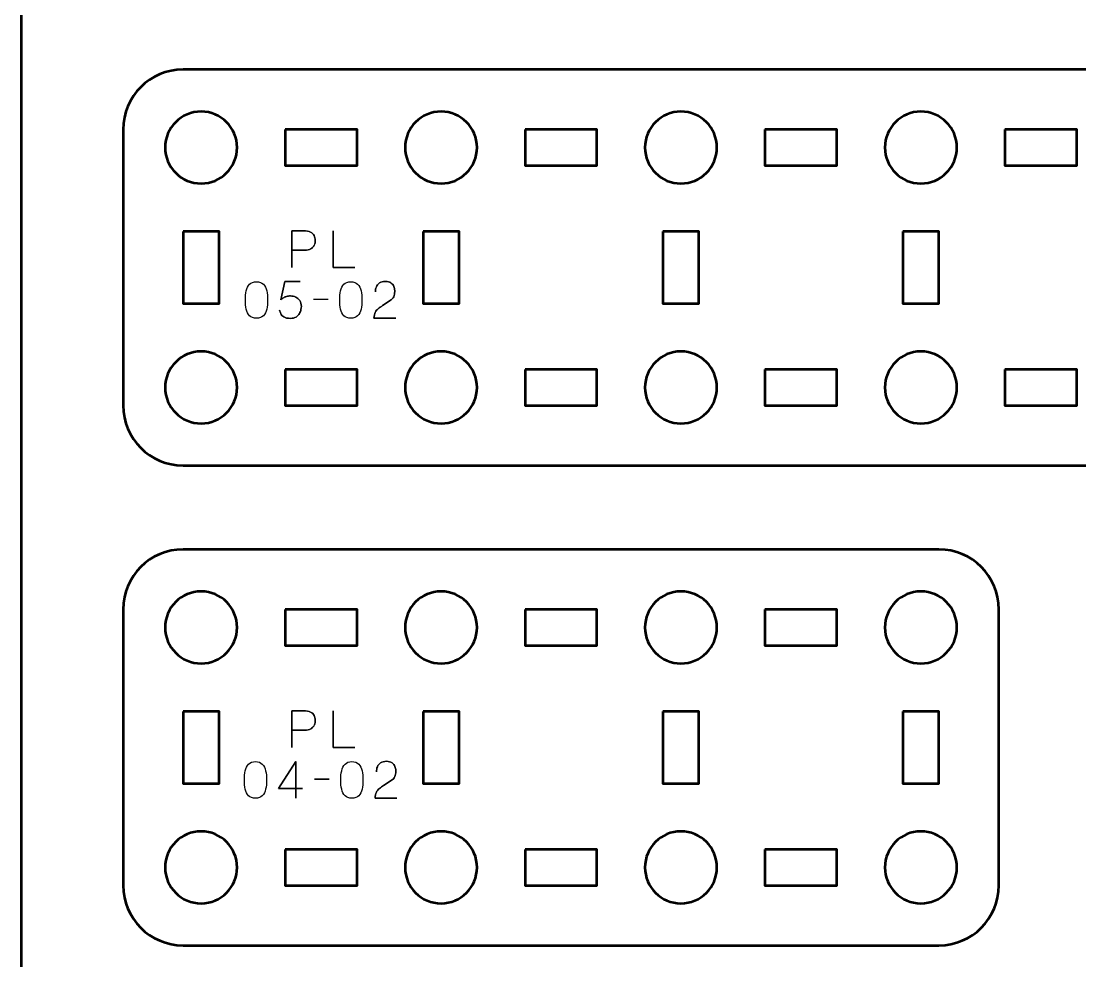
# Model space of a CAD drawing. Header units: centimetres. Extents: x -21 to 0, y -29.7 to 0.
# Drawn here: x -21 to -12.18, y -24.63 to -16.8 of the extents above; entities that cross this region are included whole.
import ezdxf

# ---------------------------------------------------------------- set-up
doc = ezdxf.new("R2010")
doc.units = ezdxf.units.CM
doc.header["$MEASUREMENT"] = 0
doc.layers.add('Layer 1', color=7, linetype='Continuous')

msp = doc.modelspace()

# ---------------------------------------------------------------- linework, layer by layer
at = {"layer": 'Layer 1', "color": 22, "lineweight": 53}
msp.add_open_spline([(-21.00003, -29.19996), (-21.00003, -29.19996), (-21.00003, -0.49992), (-21.00003, -0.49992), (-21.00003, -0.49992), (-21.00003, -0.22295), (-20.77694, 0.00004), (-20.49994, 0.00004), (-20.49994, 0.00004), (-20.49994, 0.00004), (-0.50008, 0.00004), (-0.50008, 0.00004), (-0.50008, 0.00004), (-0.22294, 0.00004), (0.00002, -0.22295), (0.00002, -0.49992), (0.00002, -0.49992), (0.00002, -0.49992), (0.00002, -29.19996), (0.00002, -29.19996), (0.00002, -29.19996), (0.00002, -29.47696), (-0.22294, -29.70005), (-0.50008, -29.70005), (-0.50008, -29.70005), (-0.50008, -29.70005), (-20.49994, -29.70005), (-20.49994, -29.70005), (-20.49994, -29.70005), (-20.77694, -29.70005), (-21.00003, -29.47696), (-21.00003, -29.19996)], degree=3, knots=[0, 0, 0, 0, 0.125, 0.125, 0.125, 0.125, 0.25, 0.25, 0.25, 0.25, 0.375, 0.375, 0.375, 0.375, 0.5, 0.5, 0.5, 0.5, 0.625, 0.625, 0.625, 0.625, 0.75, 0.75, 0.75, 0.75, 0.875, 0.875, 0.875, 0.875, 1, 1, 1, 1], dxfattribs=at)
at = {"layer": 'Layer 1', "color": 114, "lineweight": 53}
for points in [[(-19.64994, -17.20001), (-19.64994, -17.20001), (-11.35006, -17.20001), (-11.35006, -17.20001), (-11.35006, -17.20001), (-11.07306, -17.20001), (-10.84996, -17.42311), (-10.84996, -17.7001), (-10.84996, -17.7001), (-10.84996, -17.7001), (-10.84996, -20.00003), (-10.84996, -20.00003), (-10.84996, -20.00003), (-10.84996, -20.27703), (-11.07306, -20.49999), (-11.35006, -20.49999), (-11.35006, -20.49999), (-11.35006, -20.49999), (-19.64994, -20.49999), (-19.64994, -20.49999), (-19.64994, -20.49999), (-19.92694, -20.49999), (-20.15004, -20.27703), (-20.15004, -20.00003), (-20.15004, -20.00003), (-20.15004, -20.00003), (-20.15004, -17.7001), (-20.15004, -17.7001), (-20.15004, -17.7001), (-20.15004, -17.42311), (-19.92694, -17.20001), (-19.64994, -17.20001)], [(-19.64992, -21.20001), (-19.64992, -21.20001), (-13.34996, -21.20001), (-13.34996, -21.20001), (-13.34996, -21.20001), (-13.07299, -21.20001), (-12.85, -21.42311), (-12.85, -21.70011), (-12.85, -21.70011), (-12.85, -21.70011), (-12.85, -24.00003), (-12.85, -24.00003), (-12.85, -24.00003), (-12.85, -24.27704), (-13.07299, -24.49999), (-13.34996, -24.49999), (-13.34996, -24.49999), (-13.34996, -24.49999), (-19.64992, -24.49999), (-19.64992, -24.49999), (-19.64992, -24.49999), (-19.92692, -24.49999), (-20.15001, -24.27704), (-20.15001, -24.00003), (-20.15001, -24.00003), (-20.15001, -24.00003), (-20.15001, -21.70011), (-20.15001, -21.70011), (-20.15001, -21.70011), (-20.15001, -21.42311), (-19.92692, -21.20001), (-19.64992, -21.20001)]]:
    msp.add_open_spline(points, degree=3, knots=[0, 0, 0, 0, 0.125, 0.125, 0.125, 0.125, 0.25, 0.25, 0.25, 0.25, 0.375, 0.375, 0.375, 0.375, 0.5, 0.5, 0.5, 0.5, 0.625, 0.625, 0.625, 0.625, 0.75, 0.75, 0.75, 0.75, 0.875, 0.875, 0.875, 0.875, 1, 1, 1, 1], dxfattribs=at)
at = {"layer": 'Layer 1', "lineweight": 53}
for points in [[(-19.20001, -17.85003), (-19.20001, -18.0158), (-19.33424, -18.15003), (-19.50001, -18.15003), (-19.50001, -18.15003), (-19.66567, -18.15003), (-19.80001, -18.0158), (-19.80001, -17.85003), (-19.80001, -17.85003), (-19.80001, -17.68437), (-19.66567, -17.55004), (-19.50001, -17.55004), (-19.50001, -17.55004), (-19.33424, -17.55004), (-19.20001, -17.68437), (-19.20001, -17.85003)], [(-17.19994, -17.85003), (-17.19994, -18.0158), (-17.33432, -18.15003), (-17.49995, -18.15003), (-17.49995, -18.15003), (-17.66572, -18.15003), (-17.79995, -18.0158), (-17.79995, -17.85003), (-17.79995, -17.85003), (-17.79995, -17.68437), (-17.66572, -17.55004), (-17.49995, -17.55004), (-17.49995, -17.55004), (-17.33432, -17.55004), (-17.19994, -17.68437), (-17.19994, -17.85003)], [(-15.20002, -17.85003), (-15.20002, -18.0158), (-15.33435, -18.15003), (-15.50001, -18.15003), (-15.50001, -18.15003), (-15.66564, -18.15003), (-15.80002, -18.0158), (-15.80002, -17.85003), (-15.80002, -17.85003), (-15.80002, -17.68437), (-15.66564, -17.55004), (-15.50001, -17.55004), (-15.50001, -17.55004), (-15.33435, -17.55004), (-15.20002, -17.68437), (-15.20002, -17.85003)], [(-13.20005, -17.85003), (-13.20005, -18.0158), (-13.33429, -18.15003), (-13.50006, -18.15003), (-13.50006, -18.15003), (-13.66572, -18.15003), (-13.80006, -18.0158), (-13.80006, -17.85003), (-13.80006, -17.85003), (-13.80006, -17.68437), (-13.66572, -17.55004), (-13.50006, -17.55004), (-13.50006, -17.55004), (-13.33429, -17.55004), (-13.20005, -17.68437), (-13.20005, -17.85003)], [(-18.79999, -17.7001), (-18.79999, -17.7001), (-18.2, -17.7001), (-18.2, -17.7001), (-18.2, -17.7001), (-18.2, -17.7001), (-18.2, -18.00011), (-18.2, -18.00011), (-18.2, -18.00011), (-18.2, -18.00011), (-18.79999, -18.00011), (-18.79999, -18.00011), (-18.79999, -18.00011), (-18.79999, -18.00011), (-18.79999, -17.7001), (-18.79999, -17.7001)], [(-16.80004, -17.7001), (-16.80004, -17.7001), (-16.20003, -17.7001), (-16.20003, -17.7001), (-16.20003, -17.7001), (-16.20003, -17.7001), (-16.20003, -18.00011), (-16.20003, -18.00011), (-16.20003, -18.00011), (-16.20003, -18.00011), (-16.80004, -18.00011), (-16.80004, -18.00011), (-16.80004, -18.00011), (-16.80004, -18.00011), (-16.80004, -17.7001), (-16.80004, -17.7001)], [(-14.79997, -17.7001), (-14.79997, -17.7001), (-14.19997, -17.7001), (-14.19997, -17.7001), (-14.19997, -17.7001), (-14.19997, -17.7001), (-14.19997, -18.00011), (-14.19997, -18.00011), (-14.19997, -18.00011), (-14.19997, -18.00011), (-14.79997, -18.00011), (-14.79997, -18.00011), (-14.79997, -18.00011), (-14.79997, -18.00011), (-14.79997, -17.7001), (-14.79997, -17.7001)], [(-12.8, -17.7001), (-12.8, -17.7001), (-12.2, -17.7001), (-12.2, -17.7001), (-12.2, -17.7001), (-12.2, -17.7001), (-12.2, -18.00011), (-12.2, -18.00011), (-12.2, -18.00011), (-12.2, -18.00011), (-12.8, -18.00011), (-12.8, -18.00011), (-12.8, -18.00011), (-12.8, -18.00011), (-12.8, -17.7001), (-12.8, -17.7001)], [(-19.64994, -18.55006), (-19.64994, -18.55006), (-19.34994, -18.55006), (-19.34994, -18.55006), (-19.34994, -18.55006), (-19.34994, -18.55006), (-19.34994, -19.15005), (-19.34994, -19.15005), (-19.34994, -19.15005), (-19.34994, -19.15005), (-19.64994, -19.15005), (-19.64994, -19.15005), (-19.64994, -19.15005), (-19.64994, -19.15005), (-19.64994, -18.55006), (-19.64994, -18.55006)], [(-17.65002, -18.55006), (-17.65002, -18.55006), (-17.35002, -18.55006), (-17.35002, -18.55006), (-17.35002, -18.55006), (-17.35002, -18.55006), (-17.35002, -19.15005), (-17.35002, -19.15005), (-17.35002, -19.15005), (-17.35002, -19.15005), (-17.65002, -19.15005), (-17.65002, -19.15005), (-17.65002, -19.15005), (-17.65002, -19.15005), (-17.65002, -18.55006), (-17.65002, -18.55006)], [(-15.65009, -18.55006), (-15.65009, -18.55006), (-15.35008, -18.55006), (-15.35008, -18.55006), (-15.35008, -18.55006), (-15.35008, -18.55006), (-15.35008, -19.15005), (-15.35008, -19.15005), (-15.35008, -19.15005), (-15.35008, -19.15005), (-15.65009, -19.15005), (-15.65009, -19.15005), (-15.65009, -19.15005), (-15.65009, -19.15005), (-15.65009, -18.55006), (-15.65009, -18.55006)], [(-13.64999, -18.55006), (-13.64999, -18.55006), (-13.34998, -18.55006), (-13.34998, -18.55006), (-13.34998, -18.55006), (-13.34998, -18.55006), (-13.34998, -19.15005), (-13.34998, -19.15005), (-13.34998, -19.15005), (-13.34998, -19.15005), (-13.64999, -19.15005), (-13.64999, -19.15005), (-13.64999, -19.15005), (-13.64999, -19.15005), (-13.64999, -18.55006), (-13.64999, -18.55006)], [(-19.20001, -19.85009), (-19.20001, -20.01572), (-19.33424, -20.1501), (-19.50001, -20.1501), (-19.50001, -20.1501), (-19.66567, -20.1501), (-19.80001, -20.01572), (-19.80001, -19.85009), (-19.80001, -19.85009), (-19.80001, -19.68432), (-19.66567, -19.5501), (-19.50001, -19.5501), (-19.50001, -19.5501), (-19.33424, -19.5501), (-19.20001, -19.68432), (-19.20001, -19.85009)], [(-17.19994, -19.85009), (-17.19994, -20.01572), (-17.33432, -20.1501), (-17.49995, -20.1501), (-17.49995, -20.1501), (-17.66572, -20.1501), (-17.79995, -20.01572), (-17.79995, -19.85009), (-17.79995, -19.85009), (-17.79995, -19.68432), (-17.66572, -19.5501), (-17.49995, -19.5501), (-17.49995, -19.5501), (-17.33432, -19.5501), (-17.19994, -19.68432), (-17.19994, -19.85009)], [(-15.20002, -19.85009), (-15.20002, -20.01572), (-15.33435, -20.1501), (-15.50001, -20.1501), (-15.50001, -20.1501), (-15.66564, -20.1501), (-15.80002, -20.01572), (-15.80002, -19.85009), (-15.80002, -19.85009), (-15.80002, -19.68432), (-15.66564, -19.5501), (-15.50001, -19.5501), (-15.50001, -19.5501), (-15.33435, -19.5501), (-15.20002, -19.68432), (-15.20002, -19.85009)], [(-13.20005, -19.85009), (-13.20005, -20.01572), (-13.33429, -20.1501), (-13.50006, -20.1501), (-13.50006, -20.1501), (-13.66572, -20.1501), (-13.80006, -20.01572), (-13.80006, -19.85009), (-13.80006, -19.85009), (-13.80006, -19.68432), (-13.66572, -19.5501), (-13.50006, -19.5501), (-13.50006, -19.5501), (-13.33429, -19.5501), (-13.20005, -19.68432), (-13.20005, -19.85009)], [(-18.79999, -19.70003), (-18.79999, -19.70003), (-18.2, -19.70003), (-18.2, -19.70003), (-18.2, -19.70003), (-18.2, -19.70003), (-18.2, -20.00003), (-18.2, -20.00003), (-18.2, -20.00003), (-18.2, -20.00003), (-18.79999, -20.00003), (-18.79999, -20.00003), (-18.79999, -20.00003), (-18.79999, -20.00003), (-18.79999, -19.70003), (-18.79999, -19.70003)], [(-16.80004, -19.70003), (-16.80004, -19.70003), (-16.20003, -19.70003), (-16.20003, -19.70003), (-16.20003, -19.70003), (-16.20003, -19.70003), (-16.20003, -20.00003), (-16.20003, -20.00003), (-16.20003, -20.00003), (-16.20003, -20.00003), (-16.80004, -20.00003), (-16.80004, -20.00003), (-16.80004, -20.00003), (-16.80004, -20.00003), (-16.80004, -19.70003), (-16.80004, -19.70003)], [(-14.79997, -19.70003), (-14.79997, -19.70003), (-14.19997, -19.70003), (-14.19997, -19.70003), (-14.19997, -19.70003), (-14.19997, -19.70003), (-14.19997, -20.00003), (-14.19997, -20.00003), (-14.19997, -20.00003), (-14.19997, -20.00003), (-14.79997, -20.00003), (-14.79997, -20.00003), (-14.79997, -20.00003), (-14.79997, -20.00003), (-14.79997, -19.70003), (-14.79997, -19.70003)], [(-12.8, -19.70003), (-12.8, -19.70003), (-12.2, -19.70003), (-12.2, -19.70003), (-12.2, -19.70003), (-12.2, -19.70003), (-12.2, -20.00003), (-12.2, -20.00003), (-12.2, -20.00003), (-12.2, -20.00003), (-12.8, -20.00003), (-12.8, -20.00003), (-12.8, -20.00003), (-12.8, -20.00003), (-12.8, -19.70003), (-12.8, -19.70003)], [(-19.19998, -21.85004), (-19.19998, -22.01581), (-19.33421, -22.15004), (-19.49999, -22.15004), (-19.49999, -22.15004), (-19.66565, -22.15004), (-19.79999, -22.01581), (-19.79999, -21.85004), (-19.79999, -21.85004), (-19.79999, -21.68438), (-19.66565, -21.55004), (-19.49999, -21.55004), (-19.49999, -21.55004), (-19.33421, -21.55004), (-19.19998, -21.68438), (-19.19998, -21.85004)], [(-17.19992, -21.85004), (-17.19992, -22.01581), (-17.33429, -22.15004), (-17.49992, -22.15004), (-17.49992, -22.15004), (-17.66569, -22.15004), (-17.79992, -22.01581), (-17.79992, -21.85004), (-17.79992, -21.85004), (-17.79992, -21.68438), (-17.66569, -21.55004), (-17.49992, -21.55004), (-17.49992, -21.55004), (-17.33429, -21.55004), (-17.19992, -21.68438), (-17.19992, -21.85004)], [(-15.2, -21.85004), (-15.2, -22.01581), (-15.33432, -22.15004), (-15.49999, -22.15004), (-15.49999, -22.15004), (-15.66562, -22.15004), (-15.79999, -22.01581), (-15.79999, -21.85004), (-15.79999, -21.85004), (-15.79999, -21.68438), (-15.66562, -21.55004), (-15.49999, -21.55004), (-15.49999, -21.55004), (-15.33432, -21.55004), (-15.2, -21.68438), (-15.2, -21.85004)], [(-13.20003, -21.85004), (-13.20003, -22.01581), (-13.33426, -22.15004), (-13.50003, -22.15004), (-13.50003, -22.15004), (-13.6657, -22.15004), (-13.80003, -22.01581), (-13.80003, -21.85004), (-13.80003, -21.85004), (-13.80003, -21.68438), (-13.6657, -21.55004), (-13.50003, -21.55004), (-13.50003, -21.55004), (-13.33426, -21.55004), (-13.20003, -21.68438), (-13.20003, -21.85004)], [(-18.79997, -21.70011), (-18.79997, -21.70011), (-18.19997, -21.70011), (-18.19997, -21.70011), (-18.19997, -21.70011), (-18.19997, -21.70011), (-18.19997, -22.00011), (-18.19997, -22.00011), (-18.19997, -22.00011), (-18.19997, -22.00011), (-18.79997, -22.00011), (-18.79997, -22.00011), (-18.79997, -22.00011), (-18.79997, -22.00011), (-18.79997, -21.70011), (-18.79997, -21.70011)], [(-16.80001, -21.70011), (-16.80001, -21.70011), (-16.20001, -21.70011), (-16.20001, -21.70011), (-16.20001, -21.70011), (-16.20001, -21.70011), (-16.20001, -22.00011), (-16.20001, -22.00011), (-16.20001, -22.00011), (-16.20001, -22.00011), (-16.80001, -22.00011), (-16.80001, -22.00011), (-16.80001, -22.00011), (-16.80001, -22.00011), (-16.80001, -21.70011), (-16.80001, -21.70011)], [(-14.79995, -21.70011), (-14.79995, -21.70011), (-14.19994, -21.70011), (-14.19994, -21.70011), (-14.19994, -21.70011), (-14.19994, -21.70011), (-14.19994, -22.00011), (-14.19994, -22.00011), (-14.19994, -22.00011), (-14.19994, -22.00011), (-14.79995, -22.00011), (-14.79995, -22.00011), (-14.79995, -22.00011), (-14.79995, -22.00011), (-14.79995, -21.70011), (-14.79995, -21.70011)], [(-19.64992, -22.55006), (-19.64992, -22.55006), (-19.34991, -22.55006), (-19.34991, -22.55006), (-19.34991, -22.55006), (-19.34991, -22.55006), (-19.34991, -23.15005), (-19.34991, -23.15005), (-19.34991, -23.15005), (-19.34991, -23.15005), (-19.64992, -23.15005), (-19.64992, -23.15005), (-19.64992, -23.15005), (-19.64992, -23.15005), (-19.64992, -22.55006), (-19.64992, -22.55006)], [(-17.64999, -22.55006), (-17.64999, -22.55006), (-17.34999, -22.55006), (-17.34999, -22.55006), (-17.34999, -22.55006), (-17.34999, -22.55006), (-17.34999, -23.15005), (-17.34999, -23.15005), (-17.34999, -23.15005), (-17.34999, -23.15005), (-17.64999, -23.15005), (-17.64999, -23.15005), (-17.64999, -23.15005), (-17.64999, -23.15005), (-17.64999, -22.55006), (-17.64999, -22.55006)], [(-15.65006, -22.55006), (-15.65006, -22.55006), (-15.35006, -22.55006), (-15.35006, -22.55006), (-15.35006, -22.55006), (-15.35006, -22.55006), (-15.35006, -23.15005), (-15.35006, -23.15005), (-15.35006, -23.15005), (-15.35006, -23.15005), (-15.65006, -23.15005), (-15.65006, -23.15005), (-15.65006, -23.15005), (-15.65006, -23.15005), (-15.65006, -22.55006), (-15.65006, -22.55006)], [(-13.64996, -22.55006), (-13.64996, -22.55006), (-13.34996, -22.55006), (-13.34996, -22.55006), (-13.34996, -22.55006), (-13.34996, -22.55006), (-13.34996, -23.15005), (-13.34996, -23.15005), (-13.34996, -23.15005), (-13.34996, -23.15005), (-13.64996, -23.15005), (-13.64996, -23.15005), (-13.64996, -23.15005), (-13.64996, -23.15005), (-13.64996, -22.55006), (-13.64996, -22.55006)], [(-19.19998, -23.8501), (-19.19998, -24.01573), (-19.33421, -24.15011), (-19.49999, -24.15011), (-19.49999, -24.15011), (-19.66565, -24.15011), (-19.79999, -24.01573), (-19.79999, -23.8501), (-19.79999, -23.8501), (-19.79999, -23.68433), (-19.66565, -23.5501), (-19.49999, -23.5501), (-19.49999, -23.5501), (-19.33421, -23.5501), (-19.19998, -23.68433), (-19.19998, -23.8501)], [(-17.19992, -23.8501), (-17.19992, -24.01573), (-17.33429, -24.15011), (-17.49992, -24.15011), (-17.49992, -24.15011), (-17.66569, -24.15011), (-17.79992, -24.01573), (-17.79992, -23.8501), (-17.79992, -23.8501), (-17.79992, -23.68433), (-17.66569, -23.5501), (-17.49992, -23.5501), (-17.49992, -23.5501), (-17.33429, -23.5501), (-17.19992, -23.68433), (-17.19992, -23.8501)], [(-15.2, -23.8501), (-15.2, -24.01573), (-15.33432, -24.15011), (-15.49999, -24.15011), (-15.49999, -24.15011), (-15.66562, -24.15011), (-15.79999, -24.01573), (-15.79999, -23.8501), (-15.79999, -23.8501), (-15.79999, -23.68433), (-15.66562, -23.5501), (-15.49999, -23.5501), (-15.49999, -23.5501), (-15.33432, -23.5501), (-15.2, -23.68433), (-15.2, -23.8501)], [(-13.20003, -23.8501), (-13.20003, -24.01573), (-13.33426, -24.15011), (-13.50003, -24.15011), (-13.50003, -24.15011), (-13.6657, -24.15011), (-13.80003, -24.01573), (-13.80003, -23.8501), (-13.80003, -23.8501), (-13.80003, -23.68433), (-13.6657, -23.5501), (-13.50003, -23.5501), (-13.50003, -23.5501), (-13.33426, -23.5501), (-13.20003, -23.68433), (-13.20003, -23.8501)], [(-18.79997, -23.70003), (-18.79997, -23.70003), (-18.19997, -23.70003), (-18.19997, -23.70003), (-18.19997, -23.70003), (-18.19997, -23.70003), (-18.19997, -24.00003), (-18.19997, -24.00003), (-18.19997, -24.00003), (-18.19997, -24.00003), (-18.79997, -24.00003), (-18.79997, -24.00003), (-18.79997, -24.00003), (-18.79997, -24.00003), (-18.79997, -23.70003), (-18.79997, -23.70003)], [(-16.80001, -23.70003), (-16.80001, -23.70003), (-16.20001, -23.70003), (-16.20001, -23.70003), (-16.20001, -23.70003), (-16.20001, -23.70003), (-16.20001, -24.00003), (-16.20001, -24.00003), (-16.20001, -24.00003), (-16.20001, -24.00003), (-16.80001, -24.00003), (-16.80001, -24.00003), (-16.80001, -24.00003), (-16.80001, -24.00003), (-16.80001, -23.70003), (-16.80001, -23.70003)], [(-14.79995, -23.70003), (-14.79995, -23.70003), (-14.19994, -23.70003), (-14.19994, -23.70003), (-14.19994, -23.70003), (-14.19994, -23.70003), (-14.19994, -24.00003), (-14.19994, -24.00003), (-14.19994, -24.00003), (-14.19994, -24.00003), (-14.79995, -24.00003), (-14.79995, -24.00003), (-14.79995, -24.00003), (-14.79995, -24.00003), (-14.79995, -23.70003), (-14.79995, -23.70003)]]:
    msp.add_open_spline(points, degree=3, knots=[0, 0, 0, 0, 0.25, 0.25, 0.25, 0.25, 0.5, 0.5, 0.5, 0.5, 0.75, 0.75, 0.75, 0.75, 1, 1, 1, 1], dxfattribs=at)
at = {"layer": 'Layer 1', "color": 40, "lineweight": 30}
for points, knots in [([(-18.74457, -18.85004), (-18.74457, -18.85004), (-18.74457, -18.54483), (-18.74457, -18.54483), (-18.74457, -18.54483), (-18.74457, -18.54483), (-18.64728, -18.54483), (-18.64728, -18.54483), (-18.64728, -18.54483), (-18.62166, -18.54512), (-18.60166, -18.54881), (-18.58748, -18.55597), (-18.58748, -18.55597), (-18.57358, -18.56328), (-18.56377, -18.57281), (-18.55813, -18.58466), (-18.55813, -18.58466), (-18.55263, -18.59652), (-18.54959, -18.60931), (-18.54903, -18.62312), (-18.54903, -18.62312), (-18.54836, -18.63716), (-18.55068, -18.65053), (-18.55619, -18.66318), (-18.55619, -18.66318), (-18.56173, -18.67588), (-18.57122, -18.68636), (-18.58445, -18.69448), (-18.58445, -18.69448), (-18.59796, -18.70262), (-18.61616, -18.70676), (-18.6393, -18.70703), (-18.6393, -18.70703), (-18.6393, -18.70703), (-18.74457, -18.70703), (-18.74457, -18.70703), (-18.74457, -18.70703), (-18.74457, -18.70703), (-18.6393, -18.70703), (-18.6393, -18.70703), (-18.6393, -18.70703), (-18.61655, -18.70676), (-18.59852, -18.70262), (-18.58501, -18.69448), (-18.58501, -18.69448), (-18.57164, -18.68636), (-18.56212, -18.67588), (-18.55647, -18.66318), (-18.55647, -18.66318), (-18.55097, -18.65053), (-18.5485, -18.63716), (-18.54903, -18.62312), (-18.54903, -18.62312), (-18.54959, -18.60931), (-18.55263, -18.59652), (-18.55827, -18.58466), (-18.55827, -18.58466), (-18.56406, -18.57281), (-18.57397, -18.56328), (-18.5879, -18.55597), (-18.5879, -18.55597), (-18.60208, -18.54881), (-18.62195, -18.54512), (-18.64728, -18.54483), (-18.64728, -18.54483), (-18.64728, -18.54483), (-18.74457, -18.54483), (-18.74457, -18.54483), (-18.74457, -18.54483), (-18.74457, -18.54483), (-18.74457, -18.85004), (-18.74457, -18.85004)], [0, 0, 0, 0, 0.0555556, 0.0555556, 0.0555556, 0.0555556, 0.1111111, 0.1111111, 0.1111111, 0.1111111, 0.1666667, 0.1666667, 0.1666667, 0.1666667, 0.2222222, 0.2222222, 0.2222222, 0.2222222, 0.2777778, 0.2777778, 0.2777778, 0.2777778, 0.3333333, 0.3333333, 0.3333333, 0.3333333, 0.3888889, 0.3888889, 0.3888889, 0.3888889, 0.4444444, 0.4444444, 0.4444444, 0.4444444, 0.5, 0.5, 0.5, 0.5, 0.5555556, 0.5555556, 0.5555556, 0.5555556, 0.6111111, 0.6111111, 0.6111111, 0.6111111, 0.6666667, 0.6666667, 0.6666667, 0.6666667, 0.7222222, 0.7222222, 0.7222222, 0.7222222, 0.7777778, 0.7777778, 0.7777778, 0.7777778, 0.8333333, 0.8333333, 0.8333333, 0.8333333, 0.8888889, 0.8888889, 0.8888889, 0.8888889, 0.9444444, 0.9444444, 0.9444444, 0.9444444, 1, 1, 1, 1]), ([(-18.21997, -18.85004), (-18.21997, -18.85004), (-18.39815, -18.85004), (-18.39815, -18.85004), (-18.39815, -18.85004), (-18.39815, -18.85004), (-18.39815, -18.54483), (-18.39815, -18.54483), (-18.39815, -18.54483), (-18.39815, -18.54483), (-18.39815, -18.85004), (-18.39815, -18.85004), (-18.39815, -18.85004), (-18.39815, -18.85004), (-18.21997, -18.85004), (-18.21997, -18.85004)], [0, 0, 0, 0, 0.25, 0.25, 0.25, 0.25, 0.5, 0.5, 0.5, 0.5, 0.75, 0.75, 0.75, 0.75, 1, 1, 1, 1]), ([(-19.03836, -19.27337), (-19.01385, -19.27313), (-18.99483, -19.26622), (-18.98132, -19.2527), (-18.98132, -19.2527), (-18.96795, -19.23922), (-18.9586, -19.22102), (-18.95335, -19.19802), (-18.95335, -19.19802), (-18.94827, -19.17512), (-18.94576, -19.14951), (-18.94604, -19.12097), (-18.94604, -19.12097), (-18.94576, -19.09286), (-18.94827, -19.06725), (-18.95335, -19.04422), (-18.95335, -19.04422), (-18.9586, -19.02149), (-18.96795, -19.00329), (-18.98132, -18.98949), (-18.98132, -18.98949), (-18.99483, -18.97602), (-19.01385, -18.96897), (-19.03836, -18.96857), (-19.03836, -18.96857), (-19.06306, -18.96897), (-19.08207, -18.97602), (-19.09544, -18.98949), (-19.09544, -18.98949), (-19.10892, -19.00329), (-19.11816, -19.02149), (-19.12328, -19.04422), (-19.12328, -19.04422), (-19.1285, -19.06725), (-19.13097, -19.09286), (-19.13058, -19.12097), (-19.13058, -19.12097), (-19.13097, -19.14951), (-19.1285, -19.17512), (-19.12328, -19.19802), (-19.12328, -19.19802), (-19.11816, -19.22102), (-19.10892, -19.23922), (-19.09544, -19.2527), (-19.09544, -19.2527), (-19.08207, -19.26622), (-19.06306, -19.27313), (-19.03836, -19.27337)], [0, 0, 0, 0, 0.0833333, 0.0833333, 0.0833333, 0.0833333, 0.1666667, 0.1666667, 0.1666667, 0.1666667, 0.25, 0.25, 0.25, 0.25, 0.3333333, 0.3333333, 0.3333333, 0.3333333, 0.4166667, 0.4166667, 0.4166667, 0.4166667, 0.5, 0.5, 0.5, 0.5, 0.5833333, 0.5833333, 0.5833333, 0.5833333, 0.6666667, 0.6666667, 0.6666667, 0.6666667, 0.75, 0.75, 0.75, 0.75, 0.8333333, 0.8333333, 0.8333333, 0.8333333, 0.9166667, 0.9166667, 0.9166667, 0.9166667, 1, 1, 1, 1]), ([(-19.03836, -19.27337), (-19.01385, -19.27313), (-18.99483, -19.26622), (-18.98132, -19.2527), (-18.98132, -19.2527), (-18.96795, -19.23922), (-18.9586, -19.22102), (-18.95335, -19.19802), (-18.95335, -19.19802), (-18.94827, -19.17512), (-18.94576, -19.14951), (-18.94604, -19.12097), (-18.94604, -19.12097), (-18.94576, -19.09286), (-18.94827, -19.06725), (-18.95335, -19.04422), (-18.95335, -19.04422), (-18.9586, -19.02149), (-18.96795, -19.00329), (-18.98132, -18.98949), (-18.98132, -18.98949), (-18.99483, -18.97602), (-19.01385, -18.96897), (-19.03836, -18.96857), (-19.03836, -18.96857), (-19.06306, -18.96897), (-19.08207, -18.97602), (-19.09544, -18.98949), (-19.09544, -18.98949), (-19.10892, -19.00329), (-19.11816, -19.02149), (-19.12328, -19.04422), (-19.12328, -19.04422), (-19.1285, -19.06725), (-19.13097, -19.09286), (-19.13058, -19.12097), (-19.13058, -19.12097), (-19.13097, -19.14951), (-19.1285, -19.17512), (-19.12328, -19.19802), (-19.12328, -19.19802), (-19.11816, -19.22102), (-19.10892, -19.23922), (-19.09544, -19.2527), (-19.09544, -19.2527), (-19.08207, -19.26622), (-19.06306, -19.27313), (-19.03836, -19.27337)], [0, 0, 0, 0, 0.0833333, 0.0833333, 0.0833333, 0.0833333, 0.1666667, 0.1666667, 0.1666667, 0.1666667, 0.25, 0.25, 0.25, 0.25, 0.3333333, 0.3333333, 0.3333333, 0.3333333, 0.4166667, 0.4166667, 0.4166667, 0.4166667, 0.5, 0.5, 0.5, 0.5, 0.5833333, 0.5833333, 0.5833333, 0.5833333, 0.6666667, 0.6666667, 0.6666667, 0.6666667, 0.75, 0.75, 0.75, 0.75, 0.8333333, 0.8333333, 0.8333333, 0.8333333, 0.9166667, 0.9166667, 0.9166667, 0.9166667, 1, 1, 1, 1]), ([(-18.67388, -18.96815), (-18.67388, -18.96815), (-18.80095, -18.96815), (-18.80095, -18.96815), (-18.80095, -18.96815), (-18.80095, -18.96815), (-18.83471, -19.11975), (-18.83471, -19.11975), (-18.83471, -19.11975), (-18.82698, -19.11311), (-18.81954, -19.10718), (-18.81223, -19.10224), (-18.81223, -19.10224), (-18.80521, -19.09742), (-18.7971, -19.0937), (-18.78786, -19.09107), (-18.78786, -19.09107), (-18.77876, -19.0886), (-18.76733, -19.08735), (-18.75353, -19.08708), (-18.75353, -19.08708), (-18.73935, -19.08722), (-18.72542, -19.09039), (-18.7118, -19.09674), (-18.7118, -19.09674), (-18.69829, -19.10319), (-18.68696, -19.11287), (-18.67804, -19.12567), (-18.67804, -19.12567), (-18.66922, -19.13875), (-18.66453, -19.15516), (-18.6641, -19.17471), (-18.6641, -19.17471), (-18.6641, -19.18163), (-18.66534, -19.19044), (-18.66756, -19.2013), (-18.66756, -19.2013), (-18.67003, -19.21221), (-18.67444, -19.22322), (-18.68079, -19.2344), (-18.68079, -19.2344), (-18.68725, -19.24568), (-18.69635, -19.25521), (-18.7082, -19.26279), (-18.7082, -19.26279), (-18.72019, -19.27048), (-18.73561, -19.27436), (-18.75438, -19.27462), (-18.75438, -19.27462), (-18.77946, -19.27422), (-18.79819, -19.27021), (-18.81058, -19.26252), (-18.81058, -19.26252), (-18.82328, -19.25479), (-18.83181, -19.24555), (-18.83636, -19.23492), (-18.83636, -19.23492), (-18.8412, -19.22449), (-18.8442, -19.21495), (-18.84532, -19.20613), (-18.84532, -19.20613), (-18.8442, -19.21495), (-18.8412, -19.22449), (-18.83636, -19.23492), (-18.83636, -19.23492), (-18.83181, -19.24555), (-18.82328, -19.25479), (-18.81058, -19.26252), (-18.81058, -19.26252), (-18.79819, -19.27021), (-18.77946, -19.27422), (-18.75438, -19.27462), (-18.75438, -19.27462), (-18.73561, -19.27436), (-18.72019, -19.27048), (-18.7082, -19.26279), (-18.7082, -19.26279), (-18.69635, -19.25521), (-18.68725, -19.24568), (-18.68079, -19.2344), (-18.68079, -19.2344), (-18.67444, -19.22322), (-18.67003, -19.21221), (-18.66756, -19.2013), (-18.66756, -19.2013), (-18.66534, -19.19044), (-18.6641, -19.18163), (-18.6641, -19.17471), (-18.6641, -19.17471), (-18.66453, -19.15516), (-18.66922, -19.13875), (-18.67804, -19.12567), (-18.67804, -19.12567), (-18.68696, -19.11287), (-18.69829, -19.10319), (-18.7118, -19.09674), (-18.7118, -19.09674), (-18.72542, -19.09039), (-18.73935, -19.08722), (-18.75353, -19.08708), (-18.75353, -19.08708), (-18.76733, -19.08735), (-18.77876, -19.0886), (-18.78786, -19.09107), (-18.78786, -19.09107), (-18.7971, -19.0937), (-18.80521, -19.09742), (-18.81223, -19.10224), (-18.81223, -19.10224), (-18.81954, -19.10718), (-18.82698, -19.11311), (-18.83471, -19.11975), (-18.83471, -19.11975), (-18.83471, -19.11975), (-18.80095, -18.96815), (-18.80095, -18.96815), (-18.80095, -18.96815), (-18.80095, -18.96815), (-18.67388, -18.96815), (-18.67388, -18.96815)], [0, 0, 0, 0, 0.0333333, 0.0333333, 0.0333333, 0.0333333, 0.0666667, 0.0666667, 0.0666667, 0.0666667, 0.1, 0.1, 0.1, 0.1, 0.1333333, 0.1333333, 0.1333333, 0.1333333, 0.1666667, 0.1666667, 0.1666667, 0.1666667, 0.2, 0.2, 0.2, 0.2, 0.2333333, 0.2333333, 0.2333333, 0.2333333, 0.2666667, 0.2666667, 0.2666667, 0.2666667, 0.3, 0.3, 0.3, 0.3, 0.3333333, 0.3333333, 0.3333333, 0.3333333, 0.3666667, 0.3666667, 0.3666667, 0.3666667, 0.4, 0.4, 0.4, 0.4, 0.4333333, 0.4333333, 0.4333333, 0.4333333, 0.4666667, 0.4666667, 0.4666667, 0.4666667, 0.5, 0.5, 0.5, 0.5, 0.5333333, 0.5333333, 0.5333333, 0.5333333, 0.5666667, 0.5666667, 0.5666667, 0.5666667, 0.6, 0.6, 0.6, 0.6, 0.6333333, 0.6333333, 0.6333333, 0.6333333, 0.6666667, 0.6666667, 0.6666667, 0.6666667, 0.7, 0.7, 0.7, 0.7, 0.7333333, 0.7333333, 0.7333333, 0.7333333, 0.7666667, 0.7666667, 0.7666667, 0.7666667, 0.8, 0.8, 0.8, 0.8, 0.8333333, 0.8333333, 0.8333333, 0.8333333, 0.8666667, 0.8666667, 0.8666667, 0.8666667, 0.9, 0.9, 0.9, 0.9, 0.9333333, 0.9333333, 0.9333333, 0.9333333, 0.9666667, 0.9666667, 0.9666667, 0.9666667, 1, 1, 1, 1]), ([(-18.25207, -19.27337), (-18.22755, -19.27313), (-18.20854, -19.26622), (-18.19502, -19.2527), (-18.19502, -19.2527), (-18.18165, -19.23922), (-18.17231, -19.22102), (-18.16705, -19.19802), (-18.16705, -19.19802), (-18.16197, -19.17512), (-18.15946, -19.14951), (-18.15975, -19.12097), (-18.15975, -19.12097), (-18.15946, -19.09286), (-18.16197, -19.06725), (-18.16705, -19.04422), (-18.16705, -19.04422), (-18.17231, -19.02149), (-18.18165, -19.00329), (-18.19502, -18.98949), (-18.19502, -18.98949), (-18.20854, -18.97602), (-18.22755, -18.96897), (-18.25207, -18.96857), (-18.25207, -18.96857), (-18.27676, -18.96897), (-18.29578, -18.97602), (-18.30915, -18.98949), (-18.30915, -18.98949), (-18.32262, -19.00329), (-18.33187, -19.02149), (-18.33698, -19.04422), (-18.33698, -19.04422), (-18.3422, -19.06725), (-18.34467, -19.09286), (-18.34428, -19.12097), (-18.34428, -19.12097), (-18.34467, -19.14951), (-18.3422, -19.17512), (-18.33698, -19.19802), (-18.33698, -19.19802), (-18.33187, -19.22102), (-18.32262, -19.23922), (-18.30915, -19.2527), (-18.30915, -19.2527), (-18.29578, -19.26622), (-18.27676, -19.27313), (-18.25207, -19.27337)], [0, 0, 0, 0, 0.0833333, 0.0833333, 0.0833333, 0.0833333, 0.1666667, 0.1666667, 0.1666667, 0.1666667, 0.25, 0.25, 0.25, 0.25, 0.3333333, 0.3333333, 0.3333333, 0.3333333, 0.4166667, 0.4166667, 0.4166667, 0.4166667, 0.5, 0.5, 0.5, 0.5, 0.5833333, 0.5833333, 0.5833333, 0.5833333, 0.6666667, 0.6666667, 0.6666667, 0.6666667, 0.75, 0.75, 0.75, 0.75, 0.8333333, 0.8333333, 0.8333333, 0.8333333, 0.9166667, 0.9166667, 0.9166667, 0.9166667, 1, 1, 1, 1]), ([(-18.25207, -19.27337), (-18.22755, -19.27313), (-18.20854, -19.26622), (-18.19502, -19.2527), (-18.19502, -19.2527), (-18.18165, -19.23922), (-18.17231, -19.22102), (-18.16705, -19.19802), (-18.16705, -19.19802), (-18.16197, -19.17512), (-18.15946, -19.14951), (-18.15975, -19.12097), (-18.15975, -19.12097), (-18.15946, -19.09286), (-18.16197, -19.06725), (-18.16705, -19.04422), (-18.16705, -19.04422), (-18.17231, -19.02149), (-18.18165, -19.00329), (-18.19502, -18.98949), (-18.19502, -18.98949), (-18.20854, -18.97602), (-18.22755, -18.96897), (-18.25207, -18.96857), (-18.25207, -18.96857), (-18.27676, -18.96897), (-18.29578, -18.97602), (-18.30915, -18.98949), (-18.30915, -18.98949), (-18.32262, -19.00329), (-18.33187, -19.02149), (-18.33698, -19.04422), (-18.33698, -19.04422), (-18.3422, -19.06725), (-18.34467, -19.09286), (-18.34428, -19.12097), (-18.34428, -19.12097), (-18.34467, -19.14951), (-18.3422, -19.17512), (-18.33698, -19.19802), (-18.33698, -19.19802), (-18.33187, -19.22102), (-18.32262, -19.23922), (-18.30915, -19.2527), (-18.30915, -19.2527), (-18.29578, -19.26622), (-18.27676, -19.27313), (-18.25207, -19.27337)], [0, 0, 0, 0, 0.0833333, 0.0833333, 0.0833333, 0.0833333, 0.1666667, 0.1666667, 0.1666667, 0.1666667, 0.25, 0.25, 0.25, 0.25, 0.3333333, 0.3333333, 0.3333333, 0.3333333, 0.4166667, 0.4166667, 0.4166667, 0.4166667, 0.5, 0.5, 0.5, 0.5, 0.5833333, 0.5833333, 0.5833333, 0.5833333, 0.6666667, 0.6666667, 0.6666667, 0.6666667, 0.75, 0.75, 0.75, 0.75, 0.8333333, 0.8333333, 0.8333333, 0.8333333, 0.9166667, 0.9166667, 0.9166667, 0.9166667, 1, 1, 1, 1]), ([(-17.87738, -19.27337), (-17.87738, -19.27337), (-18.05903, -19.27337), (-18.05903, -19.27337), (-18.05903, -19.27337), (-18.05846, -19.25312), (-18.05476, -19.23672), (-18.04799, -19.22391), (-18.04799, -19.22391), (-18.04139, -19.21126), (-18.03282, -19.20063), (-18.02237, -19.19209), (-18.02237, -19.19209), (-18.01204, -19.1838), (-18.00071, -19.1757), (-17.98833, -19.16796), (-17.98833, -19.16796), (-17.98833, -19.16796), (-17.91598, -19.11975), (-17.91598, -19.11975), (-17.91598, -19.11975), (-17.90165, -19.10926), (-17.89298, -19.09698), (-17.88994, -19.08323), (-17.88994, -19.08323), (-17.88705, -19.06944), (-17.88581, -19.0554), (-17.88634, -19.0409), (-17.88634, -19.0409), (-17.8862, -19.03112), (-17.88857, -19.02036), (-17.89322, -19.00866), (-17.89322, -19.00866), (-17.89806, -18.99723), (-17.90606, -18.98732), (-17.91735, -18.97878), (-17.91735, -18.97878), (-17.92878, -18.97049), (-17.94438, -18.96608), (-17.9642, -18.96568), (-17.9642, -18.96568), (-17.98431, -18.96608), (-18.00057, -18.97049), (-18.01271, -18.97891), (-18.01271, -18.97891), (-18.02499, -18.98745), (-18.03381, -18.99832), (-18.03917, -19.01145), (-18.03917, -19.01145), (-18.04467, -19.02477), (-18.04732, -19.03856), (-18.04718, -19.05275), (-18.04718, -19.05275), (-18.04732, -19.03856), (-18.04467, -19.02477), (-18.03917, -19.01145), (-18.03917, -19.01145), (-18.03381, -18.99832), (-18.02499, -18.98745), (-18.01271, -18.97891), (-18.01271, -18.97891), (-18.00057, -18.97049), (-17.98431, -18.96608), (-17.9642, -18.96568), (-17.9642, -18.96568), (-17.94438, -18.96608), (-17.92878, -18.97049), (-17.91735, -18.97878), (-17.91735, -18.97878), (-17.90606, -18.98732), (-17.89806, -18.99723), (-17.89322, -19.00866), (-17.89322, -19.00866), (-17.88857, -19.02036), (-17.8862, -19.03112), (-17.88634, -19.0409), (-17.88634, -19.0409), (-17.88581, -19.0554), (-17.88705, -19.06944), (-17.88994, -19.08323), (-17.88994, -19.08323), (-17.89298, -19.09698), (-17.90165, -19.10926), (-17.91598, -19.11975), (-17.91598, -19.11975), (-17.91598, -19.11975), (-17.98833, -19.16796), (-17.98833, -19.16796), (-17.98833, -19.16796), (-18.00071, -19.1757), (-18.01204, -19.1838), (-18.02237, -19.19209), (-18.02237, -19.19209), (-18.03282, -19.20063), (-18.04139, -19.21126), (-18.04799, -19.22391), (-18.04799, -19.22391), (-18.05476, -19.23672), (-18.05846, -19.25312), (-18.05903, -19.27337), (-18.05903, -19.27337), (-18.05903, -19.27337), (-17.87738, -19.27337), (-17.87738, -19.27337)], [0, 0, 0, 0, 0.0384615, 0.0384615, 0.0384615, 0.0384615, 0.0769231, 0.0769231, 0.0769231, 0.0769231, 0.1153846, 0.1153846, 0.1153846, 0.1153846, 0.1538462, 0.1538462, 0.1538462, 0.1538462, 0.1923077, 0.1923077, 0.1923077, 0.1923077, 0.2307692, 0.2307692, 0.2307692, 0.2307692, 0.2692308, 0.2692308, 0.2692308, 0.2692308, 0.3076923, 0.3076923, 0.3076923, 0.3076923, 0.3461538, 0.3461538, 0.3461538, 0.3461538, 0.3846154, 0.3846154, 0.3846154, 0.3846154, 0.4230769, 0.4230769, 0.4230769, 0.4230769, 0.4615385, 0.4615385, 0.4615385, 0.4615385, 0.5, 0.5, 0.5, 0.5, 0.5384615, 0.5384615, 0.5384615, 0.5384615, 0.5769231, 0.5769231, 0.5769231, 0.5769231, 0.6153846, 0.6153846, 0.6153846, 0.6153846, 0.6538462, 0.6538462, 0.6538462, 0.6538462, 0.6923077, 0.6923077, 0.6923077, 0.6923077, 0.7307692, 0.7307692, 0.7307692, 0.7307692, 0.7692308, 0.7692308, 0.7692308, 0.7692308, 0.8076923, 0.8076923, 0.8076923, 0.8076923, 0.8461538, 0.8461538, 0.8461538, 0.8461538, 0.8846154, 0.8846154, 0.8846154, 0.8846154, 0.9230769, 0.9230769, 0.9230769, 0.9230769, 0.9615385, 0.9615385, 0.9615385, 0.9615385, 1, 1, 1, 1]), ([(-18.74455, -22.85005), (-18.74455, -22.85005), (-18.74455, -22.54484), (-18.74455, -22.54484), (-18.74455, -22.54484), (-18.74455, -22.54484), (-18.64725, -22.54484), (-18.64725, -22.54484), (-18.64725, -22.54484), (-18.62164, -22.54512), (-18.60164, -22.54882), (-18.58745, -22.55598), (-18.58745, -22.55598), (-18.57356, -22.56329), (-18.56375, -22.57281), (-18.5581, -22.58466), (-18.5581, -22.58466), (-18.5526, -22.59652), (-18.54957, -22.60932), (-18.549, -22.62312), (-18.549, -22.62312), (-18.54833, -22.63716), (-18.55066, -22.65053), (-18.55616, -22.66319), (-18.55616, -22.66319), (-18.5617, -22.67589), (-18.57119, -22.68637), (-18.58442, -22.69448), (-18.58442, -22.69448), (-18.59793, -22.70263), (-18.61614, -22.70676), (-18.63928, -22.70704), (-18.63928, -22.70704), (-18.63928, -22.70704), (-18.74455, -22.70704), (-18.74455, -22.70704), (-18.74455, -22.70704), (-18.74455, -22.70704), (-18.63928, -22.70704), (-18.63928, -22.70704), (-18.63928, -22.70704), (-18.61652, -22.70676), (-18.5985, -22.70263), (-18.58499, -22.69448), (-18.58499, -22.69448), (-18.57161, -22.68637), (-18.56209, -22.67589), (-18.55645, -22.66319), (-18.55645, -22.66319), (-18.55094, -22.65053), (-18.54847, -22.63716), (-18.549, -22.62312), (-18.549, -22.62312), (-18.54957, -22.60932), (-18.5526, -22.59652), (-18.55824, -22.58466), (-18.55824, -22.58466), (-18.56403, -22.57281), (-18.57394, -22.56329), (-18.58788, -22.55598), (-18.58788, -22.55598), (-18.60206, -22.54882), (-18.62192, -22.54512), (-18.64725, -22.54484), (-18.64725, -22.54484), (-18.64725, -22.54484), (-18.74455, -22.54484), (-18.74455, -22.54484), (-18.74455, -22.54484), (-18.74455, -22.54484), (-18.74455, -22.85005), (-18.74455, -22.85005)], [0, 0, 0, 0, 0.0555556, 0.0555556, 0.0555556, 0.0555556, 0.1111111, 0.1111111, 0.1111111, 0.1111111, 0.1666667, 0.1666667, 0.1666667, 0.1666667, 0.2222222, 0.2222222, 0.2222222, 0.2222222, 0.2777778, 0.2777778, 0.2777778, 0.2777778, 0.3333333, 0.3333333, 0.3333333, 0.3333333, 0.3888889, 0.3888889, 0.3888889, 0.3888889, 0.4444444, 0.4444444, 0.4444444, 0.4444444, 0.5, 0.5, 0.5, 0.5, 0.5555556, 0.5555556, 0.5555556, 0.5555556, 0.6111111, 0.6111111, 0.6111111, 0.6111111, 0.6666667, 0.6666667, 0.6666667, 0.6666667, 0.7222222, 0.7222222, 0.7222222, 0.7222222, 0.7777778, 0.7777778, 0.7777778, 0.7777778, 0.8333333, 0.8333333, 0.8333333, 0.8333333, 0.8888889, 0.8888889, 0.8888889, 0.8888889, 0.9444444, 0.9444444, 0.9444444, 0.9444444, 1, 1, 1, 1]), ([(-18.21994, -22.85005), (-18.21994, -22.85005), (-18.39813, -22.85005), (-18.39813, -22.85005), (-18.39813, -22.85005), (-18.39813, -22.85005), (-18.39813, -22.54484), (-18.39813, -22.54484), (-18.39813, -22.54484), (-18.39813, -22.54484), (-18.39813, -22.85005), (-18.39813, -22.85005), (-18.39813, -22.85005), (-18.39813, -22.85005), (-18.21994, -22.85005), (-18.21994, -22.85005)], [0, 0, 0, 0, 0.25, 0.25, 0.25, 0.25, 0.5, 0.5, 0.5, 0.5, 0.75, 0.75, 0.75, 0.75, 1, 1, 1, 1]), ([(-19.04702, -23.27338), (-19.0225, -23.27314), (-19.00349, -23.26622), (-18.98997, -23.25271), (-18.98997, -23.25271), (-18.9766, -23.23923), (-18.96726, -23.22103), (-18.962, -23.19803), (-18.962, -23.19803), (-18.95692, -23.17513), (-18.95441, -23.14952), (-18.9547, -23.12098), (-18.9547, -23.12098), (-18.95441, -23.09287), (-18.95692, -23.06725), (-18.962, -23.04422), (-18.962, -23.04422), (-18.96726, -23.0215), (-18.9766, -23.0033), (-18.98997, -22.9895), (-18.98997, -22.9895), (-19.00349, -22.97603), (-19.0225, -22.96897), (-19.04702, -22.96858), (-19.04702, -22.96858), (-19.07171, -22.96897), (-19.09073, -22.97603), (-19.1041, -22.9895), (-19.1041, -22.9895), (-19.11757, -23.0033), (-19.12682, -23.0215), (-19.13193, -23.04422), (-19.13193, -23.04422), (-19.13715, -23.06725), (-19.13962, -23.09287), (-19.13923, -23.12098), (-19.13923, -23.12098), (-19.13962, -23.14952), (-19.13715, -23.17513), (-19.13193, -23.19803), (-19.13193, -23.19803), (-19.12682, -23.22103), (-19.11757, -23.23923), (-19.1041, -23.25271), (-19.1041, -23.25271), (-19.09073, -23.26622), (-19.07171, -23.27314), (-19.04702, -23.27338)], [0, 0, 0, 0, 0.0833333, 0.0833333, 0.0833333, 0.0833333, 0.1666667, 0.1666667, 0.1666667, 0.1666667, 0.25, 0.25, 0.25, 0.25, 0.3333333, 0.3333333, 0.3333333, 0.3333333, 0.4166667, 0.4166667, 0.4166667, 0.4166667, 0.5, 0.5, 0.5, 0.5, 0.5833333, 0.5833333, 0.5833333, 0.5833333, 0.6666667, 0.6666667, 0.6666667, 0.6666667, 0.75, 0.75, 0.75, 0.75, 0.8333333, 0.8333333, 0.8333333, 0.8333333, 0.9166667, 0.9166667, 0.9166667, 0.9166667, 1, 1, 1, 1]), ([(-19.04702, -23.27338), (-19.0225, -23.27314), (-19.00349, -23.26622), (-18.98997, -23.25271), (-18.98997, -23.25271), (-18.9766, -23.23923), (-18.96726, -23.22103), (-18.962, -23.19803), (-18.962, -23.19803), (-18.95692, -23.17513), (-18.95441, -23.14952), (-18.9547, -23.12098), (-18.9547, -23.12098), (-18.95441, -23.09287), (-18.95692, -23.06725), (-18.962, -23.04422), (-18.962, -23.04422), (-18.96726, -23.0215), (-18.9766, -23.0033), (-18.98997, -22.9895), (-18.98997, -22.9895), (-19.00349, -22.97603), (-19.0225, -22.96897), (-19.04702, -22.96858), (-19.04702, -22.96858), (-19.07171, -22.96897), (-19.09073, -22.97603), (-19.1041, -22.9895), (-19.1041, -22.9895), (-19.11757, -23.0033), (-19.12682, -23.0215), (-19.13193, -23.04422), (-19.13193, -23.04422), (-19.13715, -23.06725), (-19.13962, -23.09287), (-19.13923, -23.12098), (-19.13923, -23.12098), (-19.13962, -23.14952), (-19.13715, -23.17513), (-19.13193, -23.19803), (-19.13193, -23.19803), (-19.12682, -23.22103), (-19.11757, -23.23923), (-19.1041, -23.25271), (-19.1041, -23.25271), (-19.09073, -23.26622), (-19.07171, -23.27314), (-19.04702, -23.27338)], [0, 0, 0, 0, 0.0833333, 0.0833333, 0.0833333, 0.0833333, 0.1666667, 0.1666667, 0.1666667, 0.1666667, 0.25, 0.25, 0.25, 0.25, 0.3333333, 0.3333333, 0.3333333, 0.3333333, 0.4166667, 0.4166667, 0.4166667, 0.4166667, 0.5, 0.5, 0.5, 0.5, 0.5833333, 0.5833333, 0.5833333, 0.5833333, 0.6666667, 0.6666667, 0.6666667, 0.6666667, 0.75, 0.75, 0.75, 0.75, 0.8333333, 0.8333333, 0.8333333, 0.8333333, 0.9166667, 0.9166667, 0.9166667, 0.9166667, 1, 1, 1, 1]), ([(-18.71012, -23.27338), (-18.71012, -23.27338), (-18.71012, -22.96816), (-18.71012, -22.96816), (-18.71012, -22.96816), (-18.71012, -22.96816), (-18.85398, -23.1921), (-18.85398, -23.1921), (-18.85398, -23.1921), (-18.85398, -23.1921), (-18.65596, -23.1921), (-18.65596, -23.1921), (-18.65596, -23.1921), (-18.65596, -23.1921), (-18.85398, -23.1921), (-18.85398, -23.1921), (-18.85398, -23.1921), (-18.85398, -23.1921), (-18.71012, -22.96816), (-18.71012, -22.96816), (-18.71012, -22.96816), (-18.71012, -22.96816), (-18.71012, -23.27338), (-18.71012, -23.27338)], [0, 0, 0, 0, 0.1666667, 0.1666667, 0.1666667, 0.1666667, 0.3333333, 0.3333333, 0.3333333, 0.3333333, 0.5, 0.5, 0.5, 0.5, 0.6666667, 0.6666667, 0.6666667, 0.6666667, 0.8333333, 0.8333333, 0.8333333, 0.8333333, 1, 1, 1, 1]), ([(-18.24337, -23.27338), (-18.21885, -23.27314), (-18.19983, -23.26622), (-18.18632, -23.25271), (-18.18632, -23.25271), (-18.17295, -23.23923), (-18.1636, -23.22103), (-18.15835, -23.19803), (-18.15835, -23.19803), (-18.15327, -23.17513), (-18.15076, -23.14952), (-18.15104, -23.12098), (-18.15104, -23.12098), (-18.15076, -23.09287), (-18.15327, -23.06725), (-18.15835, -23.04422), (-18.15835, -23.04422), (-18.1636, -23.0215), (-18.17295, -23.0033), (-18.18632, -22.9895), (-18.18632, -22.9895), (-18.19983, -22.97603), (-18.21885, -22.96897), (-18.24337, -22.96858), (-18.24337, -22.96858), (-18.26802, -22.96897), (-18.28707, -22.97603), (-18.30041, -22.9895), (-18.30041, -22.9895), (-18.31392, -23.0033), (-18.32316, -23.0215), (-18.32824, -23.04422), (-18.32824, -23.04422), (-18.3335, -23.06725), (-18.33597, -23.09287), (-18.33558, -23.12098), (-18.33558, -23.12098), (-18.33597, -23.14952), (-18.3335, -23.17513), (-18.32824, -23.19803), (-18.32824, -23.19803), (-18.32316, -23.22103), (-18.31392, -23.23923), (-18.30041, -23.25271), (-18.30041, -23.25271), (-18.28707, -23.26622), (-18.26802, -23.27314), (-18.24337, -23.27338)], [0, 0, 0, 0, 0.0833333, 0.0833333, 0.0833333, 0.0833333, 0.1666667, 0.1666667, 0.1666667, 0.1666667, 0.25, 0.25, 0.25, 0.25, 0.3333333, 0.3333333, 0.3333333, 0.3333333, 0.4166667, 0.4166667, 0.4166667, 0.4166667, 0.5, 0.5, 0.5, 0.5, 0.5833333, 0.5833333, 0.5833333, 0.5833333, 0.6666667, 0.6666667, 0.6666667, 0.6666667, 0.75, 0.75, 0.75, 0.75, 0.8333333, 0.8333333, 0.8333333, 0.8333333, 0.9166667, 0.9166667, 0.9166667, 0.9166667, 1, 1, 1, 1]), ([(-18.24337, -23.27338), (-18.21885, -23.27314), (-18.19983, -23.26622), (-18.18632, -23.25271), (-18.18632, -23.25271), (-18.17295, -23.23923), (-18.1636, -23.22103), (-18.15835, -23.19803), (-18.15835, -23.19803), (-18.15327, -23.17513), (-18.15076, -23.14952), (-18.15104, -23.12098), (-18.15104, -23.12098), (-18.15076, -23.09287), (-18.15327, -23.06725), (-18.15835, -23.04422), (-18.15835, -23.04422), (-18.1636, -23.0215), (-18.17295, -23.0033), (-18.18632, -22.9895), (-18.18632, -22.9895), (-18.19983, -22.97603), (-18.21885, -22.96897), (-18.24337, -22.96858), (-18.24337, -22.96858), (-18.26802, -22.96897), (-18.28707, -22.97603), (-18.30041, -22.9895), (-18.30041, -22.9895), (-18.31392, -23.0033), (-18.32316, -23.0215), (-18.32824, -23.04422), (-18.32824, -23.04422), (-18.3335, -23.06725), (-18.33597, -23.09287), (-18.33558, -23.12098), (-18.33558, -23.12098), (-18.33597, -23.14952), (-18.3335, -23.17513), (-18.32824, -23.19803), (-18.32824, -23.19803), (-18.32316, -23.22103), (-18.31392, -23.23923), (-18.30041, -23.25271), (-18.30041, -23.25271), (-18.28707, -23.26622), (-18.26802, -23.27314), (-18.24337, -23.27338)], [0, 0, 0, 0, 0.0833333, 0.0833333, 0.0833333, 0.0833333, 0.1666667, 0.1666667, 0.1666667, 0.1666667, 0.25, 0.25, 0.25, 0.25, 0.3333333, 0.3333333, 0.3333333, 0.3333333, 0.4166667, 0.4166667, 0.4166667, 0.4166667, 0.5, 0.5, 0.5, 0.5, 0.5833333, 0.5833333, 0.5833333, 0.5833333, 0.6666667, 0.6666667, 0.6666667, 0.6666667, 0.75, 0.75, 0.75, 0.75, 0.8333333, 0.8333333, 0.8333333, 0.8333333, 0.9166667, 0.9166667, 0.9166667, 0.9166667, 1, 1, 1, 1]), ([(-17.86868, -23.27338), (-17.86868, -23.27338), (-18.05033, -23.27338), (-18.05033, -23.27338), (-18.05033, -23.27338), (-18.04976, -23.25313), (-18.04602, -23.23673), (-18.03928, -23.22392), (-18.03928, -23.22392), (-18.03269, -23.21126), (-18.02411, -23.20064), (-18.01367, -23.1921), (-18.01367, -23.1921), (-18.00334, -23.18381), (-17.99201, -23.1757), (-17.97963, -23.16797), (-17.97963, -23.16797), (-17.97963, -23.16797), (-17.90727, -23.11975), (-17.90727, -23.11975), (-17.90727, -23.11975), (-17.89295, -23.10927), (-17.88427, -23.09699), (-17.88124, -23.08324), (-17.88124, -23.08324), (-17.87835, -23.06944), (-17.87708, -23.0554), (-17.87764, -23.0409), (-17.87764, -23.0409), (-17.8775, -23.03113), (-17.87986, -23.02037), (-17.88452, -23.00866), (-17.88452, -23.00866), (-17.88935, -22.99723), (-17.89736, -22.98732), (-17.90865, -22.97878), (-17.90865, -22.97878), (-17.92008, -22.97049), (-17.93567, -22.96608), (-17.9555, -22.96569), (-17.9555, -22.96569), (-17.97561, -22.96608), (-17.99187, -22.97049), (-18.00401, -22.97892), (-18.00401, -22.97892), (-18.01628, -22.98746), (-18.0251, -22.99832), (-18.03046, -23.01145), (-18.03046, -23.01145), (-18.03597, -23.02478), (-18.03861, -23.03857), (-18.03847, -23.05276), (-18.03847, -23.05276), (-18.03861, -23.03857), (-18.03597, -23.02478), (-18.03046, -23.01145), (-18.03046, -23.01145), (-18.0251, -22.99832), (-18.01628, -22.98746), (-18.00401, -22.97892), (-18.00401, -22.97892), (-17.99187, -22.97049), (-17.97561, -22.96608), (-17.9555, -22.96569), (-17.9555, -22.96569), (-17.93567, -22.96608), (-17.92008, -22.97049), (-17.90865, -22.97878), (-17.90865, -22.97878), (-17.89736, -22.98732), (-17.88935, -22.99723), (-17.88452, -23.00866), (-17.88452, -23.00866), (-17.87986, -23.02037), (-17.8775, -23.03113), (-17.87764, -23.0409), (-17.87764, -23.0409), (-17.87708, -23.0554), (-17.87835, -23.06944), (-17.88124, -23.08324), (-17.88124, -23.08324), (-17.88427, -23.09699), (-17.89295, -23.10927), (-17.90727, -23.11975), (-17.90727, -23.11975), (-17.90727, -23.11975), (-17.97963, -23.16797), (-17.97963, -23.16797), (-17.97963, -23.16797), (-17.99201, -23.1757), (-18.00334, -23.18381), (-18.01367, -23.1921), (-18.01367, -23.1921), (-18.02411, -23.20064), (-18.03269, -23.21126), (-18.03928, -23.22392), (-18.03928, -23.22392), (-18.04602, -23.23673), (-18.04976, -23.25313), (-18.05033, -23.27338), (-18.05033, -23.27338), (-18.05033, -23.27338), (-17.86868, -23.27338), (-17.86868, -23.27338)], [0, 0, 0, 0, 0.0384615, 0.0384615, 0.0384615, 0.0384615, 0.0769231, 0.0769231, 0.0769231, 0.0769231, 0.1153846, 0.1153846, 0.1153846, 0.1153846, 0.1538462, 0.1538462, 0.1538462, 0.1538462, 0.1923077, 0.1923077, 0.1923077, 0.1923077, 0.2307692, 0.2307692, 0.2307692, 0.2307692, 0.2692308, 0.2692308, 0.2692308, 0.2692308, 0.3076923, 0.3076923, 0.3076923, 0.3076923, 0.3461538, 0.3461538, 0.3461538, 0.3461538, 0.3846154, 0.3846154, 0.3846154, 0.3846154, 0.4230769, 0.4230769, 0.4230769, 0.4230769, 0.4615385, 0.4615385, 0.4615385, 0.4615385, 0.5, 0.5, 0.5, 0.5, 0.5384615, 0.5384615, 0.5384615, 0.5384615, 0.5769231, 0.5769231, 0.5769231, 0.5769231, 0.6153846, 0.6153846, 0.6153846, 0.6153846, 0.6538462, 0.6538462, 0.6538462, 0.6538462, 0.6923077, 0.6923077, 0.6923077, 0.6923077, 0.7307692, 0.7307692, 0.7307692, 0.7307692, 0.7692308, 0.7692308, 0.7692308, 0.7692308, 0.8076923, 0.8076923, 0.8076923, 0.8076923, 0.8461538, 0.8461538, 0.8461538, 0.8461538, 0.8846154, 0.8846154, 0.8846154, 0.8846154, 0.9230769, 0.9230769, 0.9230769, 0.9230769, 0.9615385, 0.9615385, 0.9615385, 0.9615385, 1, 1, 1, 1]), ([(-18.55549, -23.11382), (-18.55549, -23.11382), (-18.43231, -23.11382), (-18.43231, -23.11382), (-18.43231, -23.11382), (-18.43231, -23.11382), (-18.55549, -23.11382), (-18.55549, -23.11382)], [0, 0, 0, 0, 0.5, 0.5, 0.5, 0.5, 1, 1, 1, 1])]:
    msp.add_open_spline(points, degree=3, knots=knots, dxfattribs=at)
msp.add_open_spline([(-18.5642, -19.11382), (-18.5642, -19.11382), (-18.44102, -19.11382), (-18.44102, -19.11382)], degree=3, dxfattribs=at)

doc.saveas('drawing.dxf')
